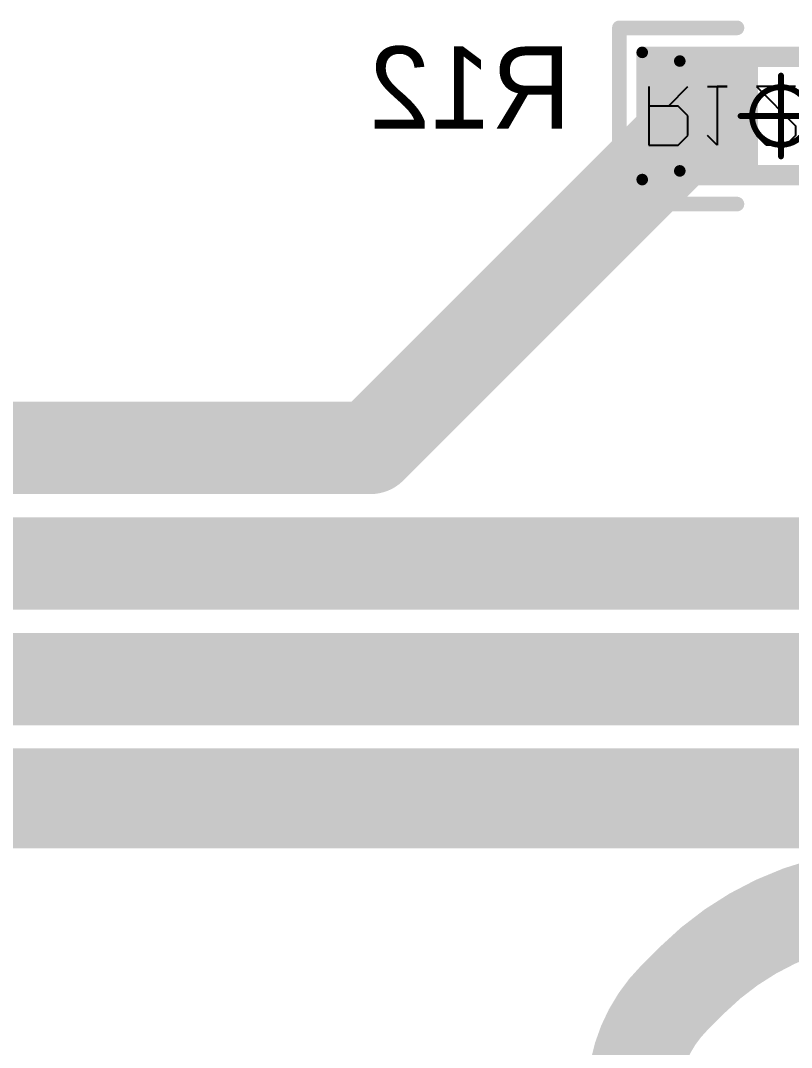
# Model space of a CAD drawing. Header units: millimetres. Extents: x 235 to 830, y 272 to 692.
# Drawn here: x 494.09 to 500.76, y 520.96 to 529.84 of the extents above; entities that cross this region are included whole.
import ezdxf

# ---------------------------------------------------------------- set-up
doc = ezdxf.new("R2010")
doc.units = ezdxf.units.MM
for name, color, linetype in [('BottomLayer', 5, 'Continuous'), ('BottomOverlay', 54, 'Continuous'), ('BottomPaste', 16, 'Continuous'), ('BottomSolder', 6, 'Continuous'), ('Mechanical1', 6, 'Continuous'), ('Mechanical13', 56, 'Continuous'), ('Mechanical15', 56, 'Continuous'), ('TopLayer', 1, 'Continuous')]:
    doc.layers.add(name, color=color, linetype=linetype)

# ---------------------------------------------------------------- blocks, each defined once
blk = doc.blocks.new('ANTENNA_NFC_60MMX30MM_B_1')
at = {"layer": 'BottomLayer', "const_width": 0.8000009399999999}
for points in [[(-24.40399996, -12.60000528), (24.40399996, -12.60000528)], [(-24.83799706, -13.60000328), (24.83799706, -13.60000328)], [(-25.27199416, -14.59999874), (25.27199416, -14.60000382)]]:
    blk.add_lwpolyline(points, dxfattribs=at)
at = {"layer": 'Mechanical1', "const_width": 0.127}
blk.add_lwpolyline([(-30.0000035, -15.00000048), (30.00000604, -15.00000048)], dxfattribs=at)
blk = doc.blocks.new('0603_B_16')
at = {"layer": 'BottomLayer'}
for points in [[(-1.0999978, 0.44999656), (-1.0999978, -0.4500016399999999), (-0.2999994, 0.44999656), (-0.2999994, -0.4500016399999999)], [(0.30000194, 0.44999656), (0.30000194, -0.4500016399999999), (1.10000034, 0.44999656), (1.10000034, -0.4500016399999999)]]:
    blk.add_solid(points, dxfattribs=at)
at = {"layer": 'BottomOverlay', "const_width": 0.127}
for points in [[(-1.397, -0.7619999999999999), (-1.397, 0.7619999999999999)], [(-1.397, 0.7619999999999999), (-0.3809999999999999, 0.7619999999999999)], [(0.3809999999999999, 0.7619999999999999), (1.397, 0.7619999999999999)], [(1.397, -0.7619999999999999), (1.397, 0.7619999999999999)], [(-1.397, -0.7619999999999999), (-0.3809999999999999, -0.7619999999999999)], [(0.3809999999999999, -0.7619999999999999), (1.397, -0.7619999999999999)]]:
    blk.add_lwpolyline(points, dxfattribs=at)
at = {"layer": 'BottomOverlay', "const_width": 0.0635}
for points in [[(-1.42875, 0.7619999999999999, 1), (-1.36525, 0.7619999999999999, 1)], [(-1.42875, 0.7619999999999999, 1), (-1.36525, 0.7619999999999999, 1)], [(-0.41275, 0.7619999999999999, 1), (-0.34925, 0.7619999999999999, 1)], [(0.34925, 0.7619999999999999, 1), (0.41275, 0.7619999999999999, 1)], [(1.36525, 0.7619999999999999, 1), (1.42875, 0.7619999999999999, 1)], [(1.36525, 0.7619999999999999, 1), (1.42875, 0.7619999999999999, 1)], [(-1.42875, -0.7619999999999999, 1), (-1.36525, -0.7619999999999999, 1)], [(-1.42875, -0.7619999999999999, 1), (-1.36525, -0.7619999999999999, 1)], [(-0.41275, -0.7619999999999999, 1), (-0.34925, -0.7619999999999999, 1)], [(0.34925, -0.7619999999999999, 1), (0.41275, -0.7619999999999999, 1)], [(1.36525, -0.7619999999999999, 1), (1.42875, -0.7619999999999999, 1)], [(1.36525, -0.7619999999999999, 1), (1.42875, -0.7619999999999999, 1)]]:
    blk.add_lwpolyline(points, format="xyb", close=True, dxfattribs=at)
at = {"layer": 'BottomPaste'}
for points in [[(-1.0999978, 0.44999656), (-1.0999978, -0.4500016399999999), (-0.2999994, 0.44999656), (-0.2999994, -0.4500016399999999)], [(0.30000194, 0.44999656), (0.30000194, -0.4500016399999999), (1.10000034, 0.44999656), (1.10000034, -0.4500016399999999)]]:
    blk.add_solid(points, dxfattribs=at)
at = {"layer": 'BottomSolder'}
for points in [[(-1.2015978, 0.55159656), (-1.2015978, -0.5516016399999999), (-0.1983994, 0.55159656), (-0.1983994, -0.5516016399999999)], [(0.19840194, 0.55159656), (0.19840194, -0.5516016399999999), (1.20160034, 0.55159656), (1.20160034, -0.5516016399999999)]]:
    blk.add_solid(points, dxfattribs=at)
at = {"layer": 'Mechanical1'}
for p, q in [((-1.143, 0.254), (-1.143, -0.2538349)), ((-0.9737217, 0.0847217), (-0.8044433999999999, 0.254)), ((-0.6351651, 0.254), (-0.4658868, 0.254)), ((-0.4658868, 0.254), (-0.55052468, 0.254)), ((-0.55052468, 0.254), (-0.55052468, -0.2538349)), ((0.12658852, 0.254), (-0.21196808, 0.254)), ((-0.21196808, 0.254), (0.12658852, -0.0845566)), ((-0.8890812799999999, 0.0847217), (-1.143, 0.0847217)), ((-0.8044433999999999, 8.128e-05), (-0.8890812799999999, 0.0847217)), ((-0.8044433999999999, -0.16919702), (-0.8044433999999999, 8.128e-05)), ((0.12658852, -0.0845566), (0.12658852, -0.16919702)), ((-0.8890812799999999, -0.2538349), (-0.8044433999999999, -0.16919702)), ((-0.55052468, -0.2538349), (-0.6351651, -0.16919702)), ((-0.12732766, -0.2538349), (-0.21196808, -0.16919702)), ((0.12658852, -0.16919702), (0.04195064, -0.2538349)), ((-1.143, -0.2538349), (-0.8890812799999999, -0.2538349)), ((0.04195064, -0.2538349), (-0.12732766, -0.2538349))]:
    blk.add_line(p, q, dxfattribs=at)
at = {"layer": 'Mechanical13', "const_width": 0.0999998}
for points in [[(-0.87499952, 0.47499778), (0.8750020599999999, 0.47499778)], [(-0.87499952, -0.47500286), (-0.87499952, 0.47499778)], [(0.8750020599999999, -0.47500286), (0.8750020599999999, 0.47499778)], [(-0.87499952, -0.47500286), (0.8750020599999999, -0.47500286)]]:
    blk.add_lwpolyline(points, dxfattribs=at)
at = {"layer": 'Mechanical13', "const_width": 0.0499999}
for points in [[(-0.8999982, 0.47499778, 1), (-0.8500008399999999, 0.47499778, 1)], [(-0.8999982, 0.47499778, 1), (-0.8500008399999999, 0.47499778, 1)], [(0.85000338, 0.47499778, 1), (0.90000074, 0.47499778, 1)], [(0.85000338, 0.47499778, 1), (0.90000074, 0.47499778, 1)], [(-0.8999982, -0.47500286, 1), (-0.8500008399999999, -0.47500286, 1)], [(-0.8999982, -0.47500286, 1), (-0.8500008399999999, -0.47500286, 1)], [(0.85000338, -0.47500286, 1), (0.90000074, -0.47500286, 1)], [(0.85000338, -0.47500286, 1), (0.90000074, -0.47500286, 1)]]:
    blk.add_lwpolyline(points, format="xyb", close=True, dxfattribs=at)
at = {"layer": 'Mechanical15'}
for points, const_width in [([(-1.1999976, 0.5499989), (1.20000014, 0.5499989)], 0.0999998), ([(-1.1999976, -0.55000144), (-1.1999976, 0.5499989)], 0.0999998), ([(1.20000014, -0.55000144), (1.20000014, 0.5499989)], 0.0999998), ([(0, -0.3499993), (0, 0.3499993)], 0.0499999), ([(-0.3499993, 0), (0.3499993, 0)], 0.0499999), ([(-1.1999976, -0.55000144), (1.20000014, -0.55000144)], 0.0999998)]:
    blk.add_lwpolyline(points, dxfattribs=dict(at, const_width=const_width))
for points, const_width in [([(-1.22499628, 0.5499989, 1), (-1.17499892, 0.5499989, 1)], 0.0499999), ([(-1.22499628, 0.5499989, 1), (-1.17499892, 0.5499989, 1)], 0.0499999), ([(1.17500146, 0.5499989, 1), (1.22499882, 0.5499989, 1)], 0.0499999), ([(1.17500146, 0.5499989, 1), (1.22499882, 0.5499989, 1)], 0.0499999), ([(-0.01249934, 0.3499993, 1), (0.01249934, 0.3499993, 1)], 0.02499868), ([(0.2499995, 0, 1), (-0.2499995, 0, 1)], 0.0499999), ([(-0.36249864, 0, 1), (-0.33749996, 0, 1)], 0.02499868), ([(-0.26249884, 0, 1), (-0.23750016, 0, 1)], 0.02499868), ([(0.23750016, 0, 1), (0.26249884, 0, 1)], 0.02499868), ([(0.33749996, 0, 1), (0.36249864, 0, 1)], 0.02499868), ([(-0.01249934, -0.3499993, 1), (0.01249934, -0.3499993, 1)], 0.02499868), ([(-1.22499628, -0.55000144, 1), (-1.17499892, -0.55000144, 1)], 0.0499999), ([(-1.22499628, -0.55000144, 1), (-1.17499892, -0.55000144, 1)], 0.0499999), ([(1.17500146, -0.55000144, 1), (1.22499882, -0.55000144, 1)], 0.0499999), ([(1.17500146, -0.55000144, 1), (1.22499882, -0.55000144, 1)], 0.0499999)]:
    blk.add_lwpolyline(points, format="xyb", close=True, dxfattribs=dict(at, const_width=const_width))

msp = doc.modelspace()

# ---------------------------------------------------------------- linework, layer by layer
at = {"layer": 'BottomLayer', "const_width": 0.8000009399999999}
for points in [[(497.1212079399999, 526.1486302), (499.99685878, 529.02428104)], [(499.96984334, 528.96882776), (499.96984334, 529.0188276599999)], [(491.13711526, 526.1486302), (497.1212079399999, 526.1486302)]]:
    msp.add_lwpolyline(points, dxfattribs=at)
at = {"layer": 'BottomLayer', "const_width": 0.3999992}
for points in [[(499.7698437399999, 529.0188276599999, 1), (500.16984294, 529.0188276599999, 1)], [(499.79685918, 529.02428104, 1), (500.1968583799999, 529.02428104, 1)], [(499.7698437399999, 528.96882776, 1), (500.16984294, 528.96882776, 1)], [(496.92120834, 526.1486302, 1), (497.32120754, 526.1486302, 1)], [(496.92120834, 526.1486302, 1), (497.32120754, 526.1486302, 1)]]:
    msp.add_lwpolyline(points, format="xyb", close=True, dxfattribs=at)
at = {"layer": 'TopLayer', "const_width": 0.8000009399999999}
for points in [[(499.90005684, 521.54388198, -0.198912367379658), (501.69610862, 522.2878301999999)], [(499.39211526, 520.5330458, -0.198912367379658), (499.7477152599999, 521.3915403999999)]]:
    msp.add_lwpolyline(points, format="xyb", dxfattribs=at)
msp.add_lwpolyline([(499.7477152599999, 521.3915403999999), (499.90005684, 521.54388198)], dxfattribs=at)
at = {"layer": 'TopLayer', "const_width": 0.3999992}
for points in [[(499.70005724, 521.54388198, 1), (500.1000564399999, 521.54388198, 1)], [(499.70005724, 521.54388198, 1), (500.1000564399999, 521.54388198, 1)], [(499.5477156599999, 521.3915403999999, 1), (499.94771486, 521.3915403999999, 1)], [(499.5477156599999, 521.3915403999999, 1), (499.94771486, 521.3915403999999, 1)]]:
    msp.add_lwpolyline(points, format="xyb", close=True, dxfattribs=at)

# ---------------------------------------------------------------- block references
for name, p in [('ANTENNA_NFC_60MMX30MM_B_1', (506.63111526, 537.74823616)), ('0603_B_16', (500.66984194, 529.0188301999999))]:
    msp.add_blockref(name, p)

# ---------------------------------------------------------------- texts
at = {"layer": 'BottomOverlay', "text_generation_flag": 2}
msp.add_text('R12', height=0.7111999999999999, dxfattribs=at).set_placement((498.8529164399999, 528.90903616))

doc.saveas('drawing.dxf')
